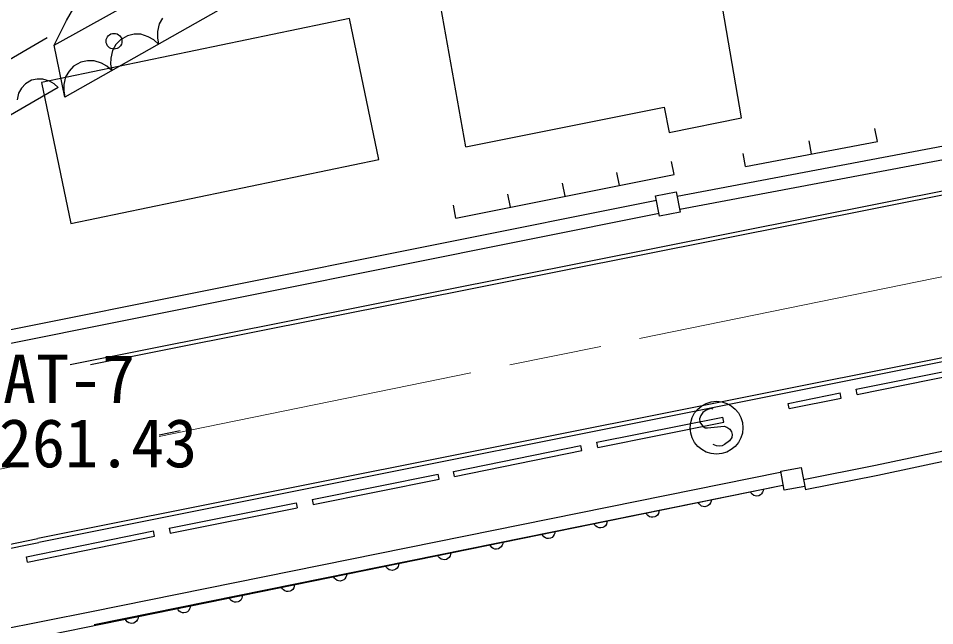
# Model space of a CAD drawing. Units: millimetres, scale not verified. Extents: x 40000 to 680000, y 20000 to 380000.
# Drawn here: x 94223 to 128784, y 274520 to 297416 of the extents above; entities that cross this region are included whole.
import ezdxf
from ezdxf.enums import TextEntityAlignment as Align

# ---------------------------------------------------------------- set-up
doc = ezdxf.new("R2010")
doc.units = ezdxf.units.MM
doc.header["$LTSCALE"] = 1000
doc.linetypes.add('CHAIN', pattern=[18.5, 12, -1.5, 3.5, -1.5])
doc.layers.add('M-BGD', color=7, linetype='Continuous', lineweight=25)
doc.layers.add('M-BMK', color=2, linetype='CHAIN', lineweight=13)
doc.styles.add('ＭＳ ゴシック', font='')
doc.styles.get('ＭＳ ゴシック').set_extended_font_data('MS Gothic')

msp = doc.modelspace()

# ---------------------------------------------------------------- linework, layer by layer
at = {"layer": 'M-BGD'}
for p, q in [((95577, 296409), (107494, 303029)), ((121500, 293664), (119925, 302877)), ((108327, 301433), (95983, 294447)), ((111099, 292569), (109651, 300737)), ((96040, 297339), (96555, 298239)), ((106716, 297410), (95102, 295003)), ((95577, 296409), (96040, 297339)), ((99666, 297422), (99532, 297206)), ((107818, 292094), (106716, 297410)), ((99470, 296915), (99466, 296686)), ((99532, 297206), (99470, 296915)), ((89971, 293575), (95315, 296698)), ((98073, 296607), (97903, 296424)), ((98346, 296762), (98073, 296607)), ((98590, 296813), (98346, 296762)), ((98844, 296817), (98590, 296813)), ((99126, 296720), (98844, 296817)), ((99329, 296608), (99126, 296720)), ((99510, 296443), (99329, 296608)), ((99466, 296686), (99510, 296443)), ((95983, 294447), (95577, 296409)), ((97769, 296208), (97707, 295917)), ((97903, 296424), (97769, 296208)), ((97707, 295917), (97702, 295687)), ((96309, 295609), (96139, 295425)), ((96582, 295764), (96309, 295609)), ((96827, 295815), (96582, 295764)), ((97081, 295819), (96827, 295815)), ((97363, 295722), (97081, 295819)), ((97566, 295610), (97363, 295722)), ((97747, 295445), (97566, 295610)), ((97702, 295687), (97747, 295445)), ((119076, 290716), (146076, 295797)), ((96005, 295210), (95943, 294919)), ((96139, 295425), (96005, 295210)), ((119174, 290226), (146093, 295289)), ((95729, 294810), (91183, 292202)), ((94489, 294944), (94343, 294785)), ((94724, 295079), (94489, 294944)), ((94934, 295124), (94724, 295079)), ((95153, 295129), (94934, 295124)), ((95102, 295003), (96203, 289687)), ((95397, 295047), (95153, 295129)), ((95572, 294951), (95397, 295047)), ((95729, 294810), (95572, 294951)), ((95943, 294919), (95939, 294689)), ((94229, 294599), (94177, 294347)), ((94343, 294785), (94229, 294599)), ((95939, 294689), (95983, 294447)), ((146148, 294291), (96176, 284359)), ((146177, 294144), (96945, 284359)), ((111099, 292569), (118581, 294065)), ((118581, 294065), (118766, 293116)), ((118766, 293116), (121500, 293664)), ((126622, 292769), (126530, 293260)), ((121654, 291834), (126622, 292769)), ((124138, 292302), (124046, 292793)), ((96203, 289687), (107818, 292094)), ((121654, 291834), (121561, 292326)), ((118955, 291529), (118857, 292019)), ((110729, 289883), (118955, 291529)), ((116899, 291117), (116801, 291608)), ((114842, 290706), (114744, 291196)), ((112786, 290295), (112688, 290785)), ((118249, 290719), (119035, 290879)), ((118405, 289953), (118249, 290719)), ((119035, 290879), (119191, 290113)), ((90763, 285052), (118292, 290558)), ((110729, 289883), (110631, 290374)), ((90861, 284561), (118390, 290067)), ((119191, 290113), (118405, 289953)), ((146953, 288196), (94964, 277802)), ((146983, 288049), (94993, 277655)), ((125818, 283433), (130564, 284397)), ((125857, 283237), (130603, 284201)), ((125857, 283237), (125818, 283433)), ((123255, 282898), (125223, 283298)), ((123295, 282702), (125263, 283102)), ((125263, 283102), (125223, 283298)), ((123295, 282702), (123255, 282898)), ((126555, 280577), (137593, 282905)), ((116037, 281436), (120790, 282386)), ((120829, 282189), (120790, 282386)), ((137677, 282514), (126635, 280185)), ((116076, 281240), (120829, 282189)), ((99532, 281713), (100333, 281878)), ((116076, 281240), (116037, 281436)), ((110637, 280336), (115437, 281317)), ((110677, 280140), (115477, 281121)), ((115477, 281121), (115437, 281317)), ((96981, 275060), (122960, 280308)), ((110677, 280140), (110637, 280336)), ((122976, 280344), (123755, 280485)), ((123106, 279626), (122976, 280344)), ((123755, 280485), (123907, 279641)), ((123836, 280035), (126555, 280577)), ((105301, 279279), (110060, 280235)), ((105340, 279083), (110099, 280039)), ((110099, 280039), (110060, 280235)), ((126635, 280185), (123901, 279640)), ((81804, 271413), (123059, 279818)), ((97080, 274570), (123059, 279818)), ((123885, 279767), (123106, 279626)), ((105301, 279279), (105340, 279083)), ((99915, 278198), (104698, 279153)), ((99954, 278002), (104737, 278957)), ((104698, 279153), (104737, 278957)), ((94529, 277113), (99323, 278093)), ((94569, 276917), (99363, 277897)), ((99363, 277897), (99323, 278093)), ((99915, 278198), (99954, 278002)), ((76104, 273972), (94964, 277802)), ((76157, 273829), (94993, 277655)), ((94569, 276917), (94529, 277113)), ((81656, 271995), (96981, 275060))]:
    msp.add_line(p, q, dxfattribs=at)
for points in [[(120429, 282688), (120349, 282704), (120268, 282688), (120171, 282643), (120046, 282551), (119961, 282447), (119916, 282321), (119929, 282194), (119992, 282098), (120040, 282040), (120131, 281983), (120220, 281980), (120846, 282045), (120948, 282008), (121054, 281930), (121116, 281827), (121144, 281730), (121140, 281616), (121041, 281488), (120855, 281353), (120765, 281306), (120662, 281287), (120553, 281301), (120429, 281352)], [(122322, 279668), (122314, 279608), (122294, 279554), (122259, 279491), (122211, 279450), (122157, 279421), (122081, 279406), (122020, 279411), (121960, 279430), (121901, 279474), (121862, 279516), (121832, 279568)], [(120358, 279268), (120349, 279208), (120330, 279154), (120294, 279090), (120246, 279050), (120192, 279021), (120116, 279006), (120055, 279011), (119995, 279030), (119937, 279074), (119897, 279116), (119868, 279168)], [(118393, 278868), (118385, 278807), (118365, 278754), (118330, 278690), (118282, 278650), (118228, 278621), (118152, 278605), (118091, 278611), (118031, 278629), (117972, 278673), (117933, 278715), (117903, 278768)], [(116428, 278467), (116420, 278407), (116401, 278353), (116365, 278290), (116317, 278250), (116263, 278221), (116187, 278205), (116126, 278211), (116066, 278229), (116007, 278273), (115968, 278315), (115939, 278368)], [(114464, 278067), (114456, 278007), (114436, 277953), (114401, 277890), (114353, 277849), (114299, 277820), (114223, 277805), (114162, 277810), (114102, 277829), (114043, 277873), (114004, 277915), (113974, 277967)], [(112499, 277667), (112491, 277607), (112472, 277553), (112436, 277489), (112388, 277449), (112334, 277420), (112258, 277405), (112197, 277410), (112137, 277429), (112078, 277473), (112039, 277515), (112009, 277567)], [(110535, 277267), (110527, 277206), (110507, 277153), (110472, 277089), (110424, 277049), (110370, 277020), (110294, 277005), (110233, 277010), (110173, 277028), (110114, 277073), (110075, 277114), (110045, 277167)], [(108570, 276866), (108562, 276806), (108543, 276752), (108507, 276689), (108459, 276649), (108405, 276620), (108329, 276604), (108268, 276610), (108208, 276628), (108149, 276672), (108110, 276714), (108080, 276767)], [(106606, 276466), (106598, 276406), (106578, 276352), (106542, 276289), (106495, 276248), (106441, 276220), (106365, 276204), (106304, 276209), (106244, 276228), (106185, 276272), (106146, 276314), (106116, 276366)], [(104641, 276066), (104633, 276006), (104614, 275952), (104578, 275889), (104530, 275848), (104476, 275819), (104400, 275804), (104339, 275809), (104279, 275828), (104220, 275872), (104181, 275914), (104151, 275966)], [(102677, 275666), (102669, 275605), (102649, 275552), (102613, 275488), (102566, 275448), (102511, 275419), (102436, 275404), (102374, 275409), (102315, 275427), (102256, 275472), (102217, 275513), (102187, 275566)], [(100712, 275266), (100704, 275205), (100684, 275151), (100649, 275088), (100601, 275048), (100547, 275019), (100471, 275003), (100410, 275009), (100350, 275027), (100291, 275071), (100252, 275113), (100222, 275166)], [(98748, 274865), (98740, 274805), (98720, 274751), (98684, 274688), (98636, 274647), (98582, 274619), (98506, 274603), (98445, 274609), (98386, 274627), (98327, 274671), (98288, 274713), (98258, 274765)]]:
    msp.add_lwpolyline(points, dxfattribs=at)
for centre, radius in [((97834, 296552), 298), ((120557, 281984), 995)]:
    msp.add_circle(centre, radius, dxfattribs=at)
at = {"layer": 'M-BMK'}
for p, q in [((99532, 281648), (164606, 294941)), ((72669, 276160), (94342, 280588))]:
    msp.add_line(p, q, dxfattribs=at)

# ---------------------------------------------------------------- texts
at = {"layer": 'M-BGD', "style": 'ＭＳ ゴシック'}
for s, p in [('AT-7', (93643, 282359)), ('261.43', (93490, 279938))]:
    msp.add_text(s, height=1833, dxfattribs=at).set_placement(p, align=Align.BOTTOM_LEFT)

doc.saveas('drawing.dxf')
